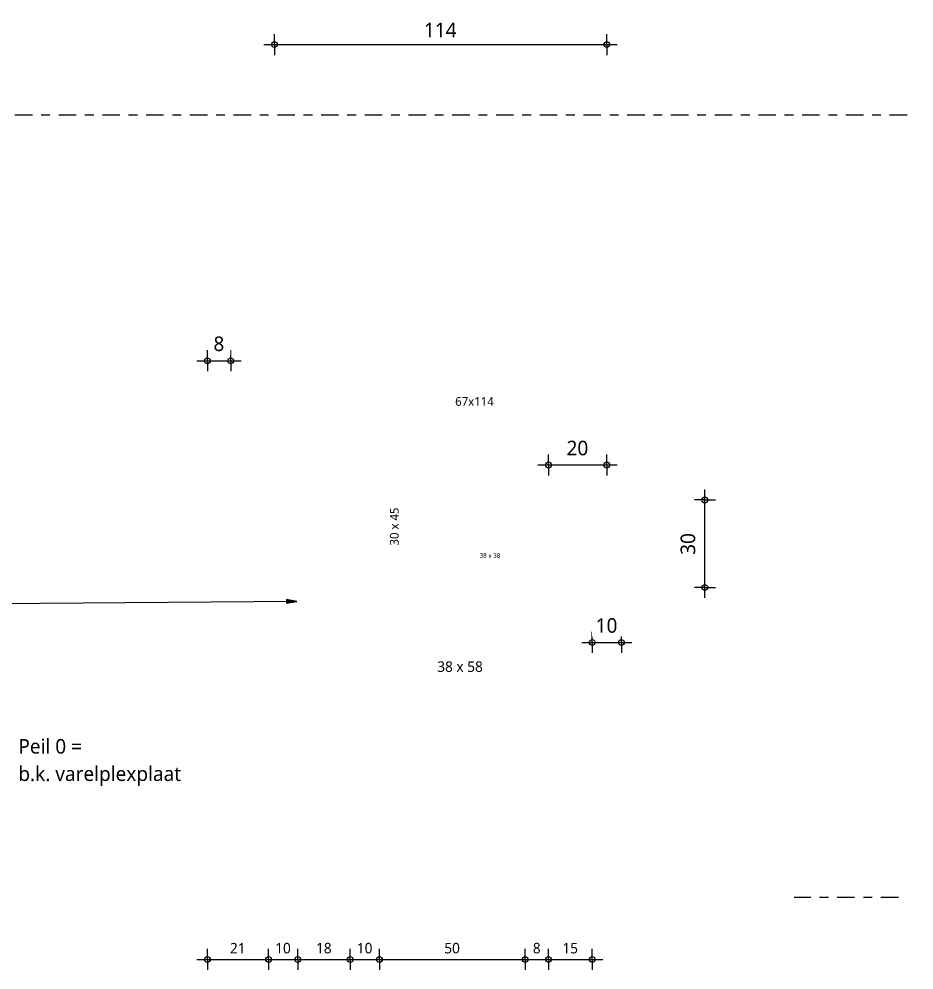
# Model space of a CAD drawing. Header units: millimetres. Extents: x 2457 to 4349, y 3067 to 7524.
# Drawn here: x 4016.4 to 4323.3, y 4954.3 to 5280.5 of the extents above; entities that cross this region are included whole.
import ezdxf

# ---------------------------------------------------------------- set-up
doc = ezdxf.new("R2010")
doc.units = ezdxf.units.MM
doc.linetypes.add('MV_center', pattern=[15, 6, -3, 3, -3])
doc.linetypes.add('MV_hidden', pattern=[3.75, 2.5, -1.25])
for name, color, linetype, lineweight in [('A-ANNO-DIMS', 211, 'Continuous', 13), ('A-ANNO-DIMS-2', 211, 'Continuous', 13), ('A-ANNO-NOTE', 131, 'Continuous', 18), ('A-DETL', 90, 'Continuous', 13), ('A-DETL-GENF', 92, 'Continuous', 18), ('G-ANNO-TEXT', 231, 'Continuous', 13)]:
    doc.layers.add(name, color=color, linetype=linetype, lineweight=lineweight)
doc.styles.add('Segoe UI', font='segoeui.ttf', dxfattribs={"height": 3})
doc.styles.add('Segoe UI_1', font='segoeui.ttf', dxfattribs={"height": 3.6})
doc.styles.add('Segoe UI_2', font='segoeui.ttf', dxfattribs={"height": 1.6})
doc.styles.add('Segoe UI_3', font='segoeui.ttf', dxfattribs={"height": 5})
doc.dimstyles.new('1_8_mm_3', dxfattribs={"dimscale": 304.8, "dimtxt": 3.77051, "dimasz": 0.006562, "dimexe": 0.011811, "dimexo": 0.0625, "dimgap": 0.003281, "dimtad": 1, "dimdec": 0, "dimzin": 0, "dimdsep": 46, "dimtxsty": 'Segoe UI_1', "dimblk1": 'DOTBLANK', "dimblk2": 'DOTBLANK', "dimsah": 1, "dimcen": 0.09, "dimdle": 0.011811, "dimazin": 0, "dimtfac": 1, "dimtdec": 4, "dimtix": 1, "dimtmove": 0, "dimatfit": 3, "dimfxl": 0.011811, "dimfxlon": 1, "dimtvp": 1, "dimtfill": 1, "dimtolj": 1, "dimtzin": 0, "dimarcsym": 2})
doc.dimstyles.new('2_5_mm', dxfattribs={"dimscale": 304.8, "dimtxt": 5.23682, "dimasz": 0.006562, "dimexe": 0.011811, "dimexo": 0.0625, "dimgap": 0.005906, "dimtad": 1, "dimdec": 0, "dimzin": 0, "dimdsep": 46, "dimtxsty": 'Segoe UI_3', "dimblk1": 'DOTBLANK', "dimblk2": 'DOTBLANK', "dimsah": 1, "dimcen": 0.09, "dimdle": 0.011811, "dimazin": 0, "dimtfac": 1, "dimtdec": 4, "dimtix": 1, "dimtmove": 0, "dimatfit": 3, "dimfxl": 0.011811, "dimfxlon": 1, "dimtvp": 1, "dimtfill": 1, "dimtolj": 1, "dimtzin": 0, "dimarcsym": 2})
doc.dimstyles.new('2_5_mm_gray', dxfattribs={"dimscale": 304.8, "dimtxt": 5.23682, "dimasz": 0.006562, "dimexe": 0.011811, "dimexo": 0.0625, "dimgap": 0.003281, "dimtad": 1, "dimdec": 0, "dimzin": 0, "dimdsep": 46, "dimtxsty": 'Segoe UI_3', "dimblk1": 'DOTBLANK', "dimblk2": 'DOTBLANK', "dimsah": 1, "dimcen": 0.09, "dimdle": 0.011811, "dimazin": 0, "dimtfac": 1, "dimtdec": 4, "dimtix": 1, "dimtmove": 0, "dimatfit": 3, "dimfxl": 0.011811, "dimfxlon": 1, "dimtvp": 1, "dimtfill": 1, "dimtolj": 1, "dimtzin": 0, "dimarcsym": 2})

# ---------------------------------------------------------------- blocks, each defined once
blk = doc.blocks.new('NLRS_00_DI_maskeer - Type 1-V52-Details Strandbaak Strandhuis 2_0')
at = {"layer": 'A-DETL-GENF', "linetype": 'MV_center'}
blk.add_line((212, 0), (176.25, 0), dxfattribs=at)
blk = doc.blocks.new('NLRS_00_DI_maskeer - Type 1-4234805-Details Strandbaak Strandhuis 2_0')
at = {"layer": 'A-DETL-GENF', "linetype": 'MV_center'}
blk.add_line((253.36, 0), (-100, 0), dxfattribs=at)
blk = doc.blocks.new('DIMBLOCK355-Details Strandbaak Strandhuis 2_0')
at = {"layer": 'A-ANNO-DIMS-2'}
for p, q in [((4080.97, 4957.94), (4080.97, 4961.54)), ((4101.97, 4957.94), (4101.97, 4961.54)), ((4077.37, 4957.94), (4101.97, 4957.94)), ((4080.97, 4957.94), (4080.97, 4954.34)), ((4101.97, 4957.94), (4101.97, 4954.34))]:
    blk.add_line(p, q, dxfattribs=at)
for centre in [(4080.97, 4957.94), (4101.97, 4957.94)]:
    blk.add_circle(centre, 1, dxfattribs=at)
at = {"layer": 'A-ANNO-DIMS-2', "color": 0, "insert": (4088.72, 4963.63), "char_height": 3.6, "width": 6.5813, "attachment_point": 1, "line_spacing_factor": 1.142579, "style": 'Segoe UI_1', "bg_fill": 3, "box_fill_scale": 1.25, "bg_fill_color": 9, "bg_fill_true_color": 13158600, "bg_fill_transparency": 0}
blk.add_mtext('21', dxfattribs=at)
blk = doc.blocks.new('_DotBlank')
at = {"color": 0, "linetype": 'ByBlock', "lineweight": -2}
blk.add_line((-0.5, 0), (-1, 0), dxfattribs=at)
blk.add_circle((0, 0), 0.5, dxfattribs=at)
blk = doc.blocks.new('DIMBLOCK356-Details Strandbaak Strandhuis 2_0')
at = {"layer": 'A-ANNO-DIMS-2'}
for p, q in [((4101.97, 4957.94), (4101.97, 4961.54)), ((4111.97, 4957.94), (4111.97, 4961.54)), ((4101.97, 4957.94), (4111.97, 4957.94)), ((4101.97, 4957.94), (4101.97, 4954.34)), ((4111.97, 4957.94), (4111.97, 4954.34))]:
    blk.add_line(p, q, dxfattribs=at)
for centre in [(4101.97, 4957.94), (4111.97, 4957.94)]:
    blk.add_circle(centre, 1, dxfattribs=at)
at = {"layer": 'A-ANNO-DIMS-2', "color": 0, "insert": (4104.22, 4963.63), "char_height": 3.6, "width": 6.5813, "attachment_point": 1, "line_spacing_factor": 1.142579, "style": 'Segoe UI_1', "bg_fill": 3, "box_fill_scale": 1.25, "bg_fill_color": 9, "bg_fill_true_color": 13158600, "bg_fill_transparency": 0}
blk.add_mtext('10', dxfattribs=at)
blk = doc.blocks.new('DIMBLOCK357-Details Strandbaak Strandhuis 2_0')
at = {"layer": 'A-ANNO-DIMS-2'}
for p, q in [((4111.97, 4957.94), (4111.97, 4961.54)), ((4129.97, 4957.94), (4129.97, 4961.54)), ((4111.97, 4957.94), (4129.97, 4957.94)), ((4111.97, 4957.94), (4111.97, 4954.34)), ((4129.97, 4957.94), (4129.97, 4954.34))]:
    blk.add_line(p, q, dxfattribs=at)
for centre in [(4111.97, 4957.94), (4129.97, 4957.94)]:
    blk.add_circle(centre, 1, dxfattribs=at)
at = {"layer": 'A-ANNO-DIMS-2', "color": 0, "insert": (4118.22, 4963.63), "char_height": 3.6, "width": 6.5813, "attachment_point": 1, "line_spacing_factor": 1.142579, "style": 'Segoe UI_1', "bg_fill": 3, "box_fill_scale": 1.25, "bg_fill_color": 9, "bg_fill_true_color": 13158600, "bg_fill_transparency": 0}
blk.add_mtext('18', dxfattribs=at)
blk = doc.blocks.new('DIMBLOCK358-Details Strandbaak Strandhuis 2_0')
at = {"layer": 'A-ANNO-DIMS-2'}
for p, q in [((4129.97, 4957.94), (4129.97, 4961.54)), ((4139.97, 4957.94), (4139.97, 4961.54)), ((4129.97, 4957.94), (4139.97, 4957.94)), ((4129.97, 4957.94), (4129.97, 4954.34)), ((4139.97, 4957.94), (4139.97, 4954.34))]:
    blk.add_line(p, q, dxfattribs=at)
for centre in [(4129.97, 4957.94), (4139.97, 4957.94)]:
    blk.add_circle(centre, 1, dxfattribs=at)
at = {"layer": 'A-ANNO-DIMS-2', "color": 0, "insert": (4132.22, 4963.63), "char_height": 3.6, "width": 6.5813, "attachment_point": 1, "line_spacing_factor": 1.142579, "style": 'Segoe UI_1', "bg_fill": 3, "box_fill_scale": 1.25, "bg_fill_color": 9, "bg_fill_true_color": 13158600, "bg_fill_transparency": 0}
blk.add_mtext('10', dxfattribs=at)
blk = doc.blocks.new('DIMBLOCK359-Details Strandbaak Strandhuis 2_0')
at = {"layer": 'A-ANNO-DIMS-2'}
for p, q in [((4139.97, 4957.94), (4139.97, 4961.54)), ((4189.97, 4957.94), (4189.97, 4961.54)), ((4139.97, 4957.94), (4189.97, 4957.94)), ((4139.97, 4957.94), (4139.97, 4954.34)), ((4189.97, 4957.94), (4189.97, 4954.34))]:
    blk.add_line(p, q, dxfattribs=at)
for centre in [(4139.97, 4957.94), (4189.97, 4957.94)]:
    blk.add_circle(centre, 1, dxfattribs=at)
at = {"layer": 'A-ANNO-DIMS-2', "color": 0, "insert": (4162.22, 4963.63), "char_height": 3.6, "width": 6.5813, "attachment_point": 1, "line_spacing_factor": 1.142579, "style": 'Segoe UI_1', "bg_fill": 3, "box_fill_scale": 1.25, "bg_fill_color": 9, "bg_fill_true_color": 13158600, "bg_fill_transparency": 0}
blk.add_mtext('50', dxfattribs=at)
blk = doc.blocks.new('DIMBLOCK360-Details Strandbaak Strandhuis 2_0')
at = {"layer": 'A-ANNO-DIMS-2'}
for p, q in [((4189.97, 4957.94), (4189.97, 4961.54)), ((4197.97, 4957.94), (4197.97, 4961.54)), ((4189.97, 4957.94), (4197.97, 4957.94)), ((4189.97, 4957.94), (4189.97, 4954.34)), ((4197.97, 4957.94), (4197.97, 4954.34))]:
    blk.add_line(p, q, dxfattribs=at)
for centre in [(4189.97, 4957.94), (4197.97, 4957.94)]:
    blk.add_circle(centre, 1, dxfattribs=at)
at = {"layer": 'A-ANNO-DIMS-2', "color": 0, "insert": (4192.59, 4963.63), "char_height": 3.6, "width": 3.2906, "attachment_point": 1, "line_spacing_factor": 1.142579, "style": 'Segoe UI_1', "bg_fill": 3, "box_fill_scale": 1.25, "bg_fill_color": 9, "bg_fill_true_color": 13158600, "bg_fill_transparency": 0}
blk.add_mtext('8', dxfattribs=at)
blk = doc.blocks.new('DIMBLOCK361-Details Strandbaak Strandhuis 2_0')
at = {"layer": 'A-ANNO-DIMS-2'}
for p, q in [((4197.97, 4957.94), (4197.97, 4961.54)), ((4212.97, 4957.94), (4212.97, 4961.54)), ((4197.97, 4957.94), (4216.57, 4957.94)), ((4197.97, 4957.94), (4197.97, 4954.34)), ((4212.97, 4957.94), (4212.97, 4954.34))]:
    blk.add_line(p, q, dxfattribs=at)
for centre in [(4197.97, 4957.94), (4212.97, 4957.94)]:
    blk.add_circle(centre, 1, dxfattribs=at)
at = {"layer": 'A-ANNO-DIMS-2', "color": 0, "insert": (4202.72, 4963.63), "char_height": 3.6, "width": 6.5813, "attachment_point": 1, "line_spacing_factor": 1.142579, "style": 'Segoe UI_1', "bg_fill": 3, "box_fill_scale": 1.25, "bg_fill_color": 9, "bg_fill_true_color": 13158600, "bg_fill_transparency": 0}
blk.add_mtext('15', dxfattribs=at)
blk = doc.blocks.new('DIMBLOCK398-Details Strandbaak Strandhuis 2_0')
at = {"layer": 'A-ANNO-DIMS-2'}
for p, q in [((4212.97, 5066.69), (4212.97, 5070.29)), ((4222.97, 5066.69), (4222.97, 5070.29)), ((4209.37, 5066.69), (4226.57, 5066.69)), ((4212.97, 5066.69), (4212.97, 5063.09)), ((4222.97, 5066.69), (4222.97, 5063.09))]:
    blk.add_line(p, q, dxfattribs=at)
for centre in [(4212.97, 5066.69), (4222.97, 5066.69)]:
    blk.add_circle(centre, 1, dxfattribs=at)
at = {"layer": 'A-ANNO-DIMS-2', "color": 0, "insert": (4214.16, 5075.01), "char_height": 5, "width": 9.1406, "attachment_point": 1, "line_spacing_factor": 1.142579, "style": 'Segoe UI_3', "bg_fill": 3, "box_fill_scale": 1.25, "bg_fill_color": 9, "bg_fill_true_color": 13158600, "bg_fill_transparency": 0}
blk.add_mtext('10', dxfattribs=at)
blk = doc.blocks.new('DIMBLOCK399-Details Strandbaak Strandhuis 2_0')
at = {"layer": 'A-ANNO-DIMS-2'}
for p, q in [((4251.6, 5081.95), (4251.6, 5119.15)), ((4251.6, 5115.55), (4248, 5115.55)), ((4251.6, 5115.55), (4255.2, 5115.55)), ((4251.6, 5085.55), (4248, 5085.55)), ((4251.6, 5085.55), (4255.2, 5085.55))]:
    blk.add_line(p, q, dxfattribs=at)
for centre in [(4251.6, 5115.55), (4251.6, 5085.55)]:
    blk.add_circle(centre, 1, dxfattribs=at)
at = {"layer": 'A-ANNO-DIMS-2', "color": 0, "insert": (4243.28, 5096.74), "char_height": 5, "width": 9.1406, "attachment_point": 1, "rotation": 90, "line_spacing_factor": 1.142579, "style": 'Segoe UI_3', "bg_fill": 3, "box_fill_scale": 1.25, "bg_fill_color": 9, "bg_fill_true_color": 13158600, "bg_fill_transparency": 0}
blk.add_mtext('30', dxfattribs=at)
blk = doc.blocks.new('DIMBLOCK400-Details Strandbaak Strandhuis 2_0')
at = {"layer": 'A-ANNO-DIMS-2'}
for p, q in [((4080.97, 5163.31), (4080.97, 5166.91)), ((4088.97, 5163.31), (4088.97, 5166.91)), ((4077.37, 5163.31), (4092.57, 5163.31)), ((4080.97, 5163.31), (4080.97, 5159.71)), ((4088.97, 5163.31), (4088.97, 5159.71))]:
    blk.add_line(p, q, dxfattribs=at)
for centre in [(4080.97, 5163.31), (4088.97, 5163.31)]:
    blk.add_circle(centre, 1, dxfattribs=at)
at = {"layer": 'A-ANNO-DIMS-2', "color": 0, "insert": (4083.06, 5171.63), "char_height": 5, "width": 4.5703, "attachment_point": 1, "line_spacing_factor": 1.142579, "style": 'Segoe UI_3', "bg_fill": 3, "box_fill_scale": 1.25, "bg_fill_color": 9, "bg_fill_true_color": 13158600, "bg_fill_transparency": 0}
blk.add_mtext('8', dxfattribs=at)
blk = doc.blocks.new('DIMBLOCK401-Details Strandbaak Strandhuis 2_0')
at = {"layer": 'A-ANNO-DIMS-2'}
for p, q in [((4197.97, 5127.55), (4197.97, 5131.15)), ((4217.97, 5127.55), (4217.97, 5131.15)), ((4194.37, 5127.55), (4221.57, 5127.55)), ((4197.97, 5127.55), (4197.97, 5123.95)), ((4217.97, 5127.55), (4217.97, 5123.95))]:
    blk.add_line(p, q, dxfattribs=at)
for centre in [(4197.97, 5127.55), (4217.97, 5127.55)]:
    blk.add_circle(centre, 1, dxfattribs=at)
at = {"layer": 'A-ANNO-DIMS-2', "color": 0, "insert": (4204.16, 5135.87), "char_height": 5, "width": 9.1406, "attachment_point": 1, "line_spacing_factor": 1.142579, "style": 'Segoe UI_3', "bg_fill": 3, "box_fill_scale": 1.25, "bg_fill_color": 9, "bg_fill_true_color": 13158600, "bg_fill_transparency": 0}
blk.add_mtext('20', dxfattribs=at)
blk = doc.blocks.new('DIMBLOCK405-Details Strandbaak Strandhuis 2_0')
at = {"layer": 'A-ANNO-DIMS-2'}
for p, q in [((4103.97, 5271.75), (4103.97, 5275.35)), ((4217.97, 5271.75), (4217.97, 5275.35)), ((4100.37, 5271.75), (4221.57, 5271.75)), ((4103.97, 5271.75), (4103.97, 5268.15)), ((4217.97, 5271.75), (4217.97, 5268.15))]:
    blk.add_line(p, q, dxfattribs=at)
for centre in [(4103.97, 5271.75), (4217.97, 5271.75)]:
    blk.add_circle(centre, 1, dxfattribs=at)
at = {"layer": 'A-ANNO-DIMS-2', "color": 0, "insert": (4155.25, 5279.28), "char_height": 5, "width": 13.7109, "attachment_point": 1, "line_spacing_factor": 1.142579, "style": 'Segoe UI_3', "bg_fill": 3, "box_fill_scale": 1.25, "bg_fill_color": 9, "bg_fill_true_color": 13158600, "bg_fill_transparency": 0}
blk.add_mtext('114', dxfattribs=at)

msp = doc.modelspace()

# ---------------------------------------------------------------- hatches: boundary and pattern name
at = {"layer": 'G-ANNO-TEXT'}
msp.add_hatch(color=7, dxfattribs=at).paths.add_polyline_path([(4111.69, 5080.77), (4108.08, 5081.37), (4108.1, 5080.1)])

# ---------------------------------------------------------------- linework, layer by layer
at = {"layer": 'A-DETL', "linetype": 'MV_hidden', "lineweight": 18}
msp.add_line((4128.3, 5126.52), (4128.3, 5126.48), dxfattribs=at)
at = {"layer": 'G-ANNO-TEXT', "color": 250}
for p, q in [((4111.69, 5080.77), (3983.66, 5079.71)), ((4111.69, 5080.77), (4108.08, 5081.37)), ((4108.08, 5081.37), (4108.1, 5080.1)), ((4108.1, 5080.1), (4111.69, 5080.77))]:
    msp.add_line(p, q, dxfattribs=at)

# ---------------------------------------------------------------- block references
at = {"layer": 'A-DETL-GENF', "linetype": 'MV_center', "rotation": 180}
msp.add_blockref('NLRS_00_DI_maskeer - Type 1-4234805-Details Strandbaak Strandhuis 2_0', (4223.33, 5247.67), dxfattribs=at)
at = {"layer": 'A-DETL-GENF', "linetype": 'MV_center'}
msp.add_blockref('NLRS_00_DI_maskeer - Type 1-V52-Details Strandbaak Strandhuis 2_0', (4105.97, 4979.17), dxfattribs=at)

# ---------------------------------------------------------------- texts
at = {"layer": 'A-ANNO-NOTE', "lineweight": 13, "insert": (4143.59, 5099.93), "char_height": 3, "width": 16.1941, "attachment_point": 1, "rotation": 90, "style": 'Segoe UI'}
msp.add_mtext('30 x 45', dxfattribs=at)
at = {"layer": 'A-ANNO-NOTE', "lineweight": 13, "attachment_point": 1}
for s, insert, char_height, width, style in [('38 x 38', (4174.35, 5097.31), 1.6, 9.4599, 'Segoe UI_2'), ('38 x 58', (4159.8, 5060.19), 3.6, 20.5232, 'Segoe UI_1')]:
    msp.add_mtext(s, dxfattribs=dict(at, insert=insert, char_height=char_height, width=width, style=style))
at = {"layer": 'G-ANNO-TEXT', "color": 8, "insert": (4165.96, 5150.86), "char_height": 3, "width": 16.0338, "attachment_point": 1, "style": 'Segoe UI'}
msp.add_mtext('67x114', dxfattribs=at)
at = {"layer": 'G-ANNO-TEXT', "color": 7, "char_height": 5, "attachment_point": 1, "style": 'Segoe UI_3'}
for s, insert, width in [('Peil 0 = ', (4016.14, 5033.55), 31.1055), ('b.k. varelplexplaat', (4016.14, 5024.16), 66.8607)]:
    msp.add_mtext(s, dxfattribs=dict(at, insert=insert, width=width))

# ---------------------------------------------------------------- dimensions: what is measured, and where the dimension line sits
at = {"layer": 'A-ANNO-DIMS'}
for base, p1, p2, dimstyle, override, picture, middle in [((4217.97, 5271.75), (4103.97, 5275.35), (4217.97, 5275.35), '2_5_mm_gray', {"dimpost": '<>', "dimfxl": 114}, 'DIMBLOCK405-Details Strandbaak Strandhuis 2_0', (4160.97, 5275.31)), ((4088.97, 5163.31), (4080.97, 5166.91), (4088.97, 5159.71), '2_5_mm', {"dimpost": '<>', "dimfxl": 10.762899}, 'DIMBLOCK400-Details Strandbaak Strandhuis 2_0', (4084.97, 5167.69)), ((4217.97, 5127.55), (4197.97, 5123.95), (4217.97, 5131.15), '2_5_mm', {"dimpost": '<>', "dimfxl": 21.256528}, 'DIMBLOCK401-Details Strandbaak Strandhuis 2_0', (4207.97, 5131.94)), ((4222.97, 5066.69), (4212.97, 5070.29), (4222.97, 5070.29), '2_5_mm', {"dimpost": '<>', "dimfxl": 10}, 'DIMBLOCK398-Details Strandbaak Strandhuis 2_0', (4217.97, 5071.09)), ((4101.97, 4957.94), (4080.97, 4961.54), (4101.97, 4961.54), '1_8_mm_3', {"dimpost": '<>', "dimfxl": 21}, 'DIMBLOCK355-Details Strandbaak Strandhuis 2_0', (4091.47, 4960.78))]:
    dim = msp.add_linear_dim(base=base, p1=p1, p2=p2, dimstyle=dimstyle, override=override, dxfattribs=at)
    dim.commit()
    dim.dimension.update_dxf_attribs({"geometry": picture, "text_midpoint": middle})
dim = msp.add_linear_dim(base=(4251.6, 5115.55), p1=(4248, 5085.55), p2=(4248, 5115.55), angle=90, dimstyle='2_5_mm', override={"dimpost": '<>', "dimfxl": 30}, dxfattribs=at)
dim.commit()
dim.dimension.update_dxf_attribs({"geometry": 'DIMBLOCK399-Details Strandbaak Strandhuis 2_0', "text_midpoint": (4247.22, 5100.55)})

# ---------------------------------------------------------------- next in the draw order: dimensions: what is measured, and where the dimension line sits
dim = msp.add_linear_dim(base=(4111.97, 4957.94), p1=(4101.97, 4961.54), p2=(4111.97, 4961.54), dimstyle='1_8_mm_3', override={"dimpost": '<>', "dimfxl": 10}, dxfattribs=at)
dim.commit()
dim.dimension.update_dxf_attribs({"geometry": 'DIMBLOCK356-Details Strandbaak Strandhuis 2_0', "text_midpoint": (4106.97, 4960.81)})

# ---------------------------------------------------------------- next in the draw order: dimensions: what is measured, and where the dimension line sits
dim = msp.add_linear_dim(base=(4129.97, 4957.94), p1=(4111.97, 4961.54), p2=(4129.97, 4961.54), dimstyle='1_8_mm_3', override={"dimpost": '<>', "dimfxl": 18}, dxfattribs=at)
dim.commit()
dim.dimension.update_dxf_attribs({"geometry": 'DIMBLOCK357-Details Strandbaak Strandhuis 2_0', "text_midpoint": (4120.97, 4960.8)})

# ---------------------------------------------------------------- next in the draw order: dimensions: what is measured, and where the dimension line sits
dim = msp.add_linear_dim(base=(4139.97, 4957.94), p1=(4129.97, 4961.54), p2=(4139.97, 4961.54), dimstyle='1_8_mm_3', override={"dimpost": '<>', "dimfxl": 10}, dxfattribs=at)
dim.commit()
dim.dimension.update_dxf_attribs({"geometry": 'DIMBLOCK358-Details Strandbaak Strandhuis 2_0', "text_midpoint": (4134.97, 4960.81)})

# ---------------------------------------------------------------- next in the draw order: dimensions: what is measured, and where the dimension line sits
dim = msp.add_linear_dim(base=(4189.97, 4957.94), p1=(4139.97, 4961.54), p2=(4189.97, 4961.54), dimstyle='1_8_mm_3', override={"dimpost": '<>', "dimfxl": 50}, dxfattribs=at)
dim.commit()
dim.dimension.update_dxf_attribs({"geometry": 'DIMBLOCK359-Details Strandbaak Strandhuis 2_0', "text_midpoint": (4164.97, 4960.8)})

# ---------------------------------------------------------------- next in the draw order: dimensions: what is measured, and where the dimension line sits
dim = msp.add_linear_dim(base=(4197.97, 4957.94), p1=(4189.97, 4961.54), p2=(4197.97, 4961.54), dimstyle='1_8_mm_3', override={"dimpost": '<>', "dimfxl": 8}, dxfattribs=at)
dim.commit()
dim.dimension.update_dxf_attribs({"geometry": 'DIMBLOCK360-Details Strandbaak Strandhuis 2_0', "text_midpoint": (4193.97, 4960.79)})

# ---------------------------------------------------------------- next in the draw order: dimensions: what is measured, and where the dimension line sits
dim = msp.add_linear_dim(base=(4212.97, 4957.94), p1=(4197.97, 4961.54), p2=(4212.97, 4961.54), dimstyle='1_8_mm_3', override={"dimpost": '<>', "dimfxl": 15}, dxfattribs=at)
dim.commit()
dim.dimension.update_dxf_attribs({"geometry": 'DIMBLOCK361-Details Strandbaak Strandhuis 2_0', "text_midpoint": (4205.47, 4960.81)})

doc.saveas('drawing.dxf')
